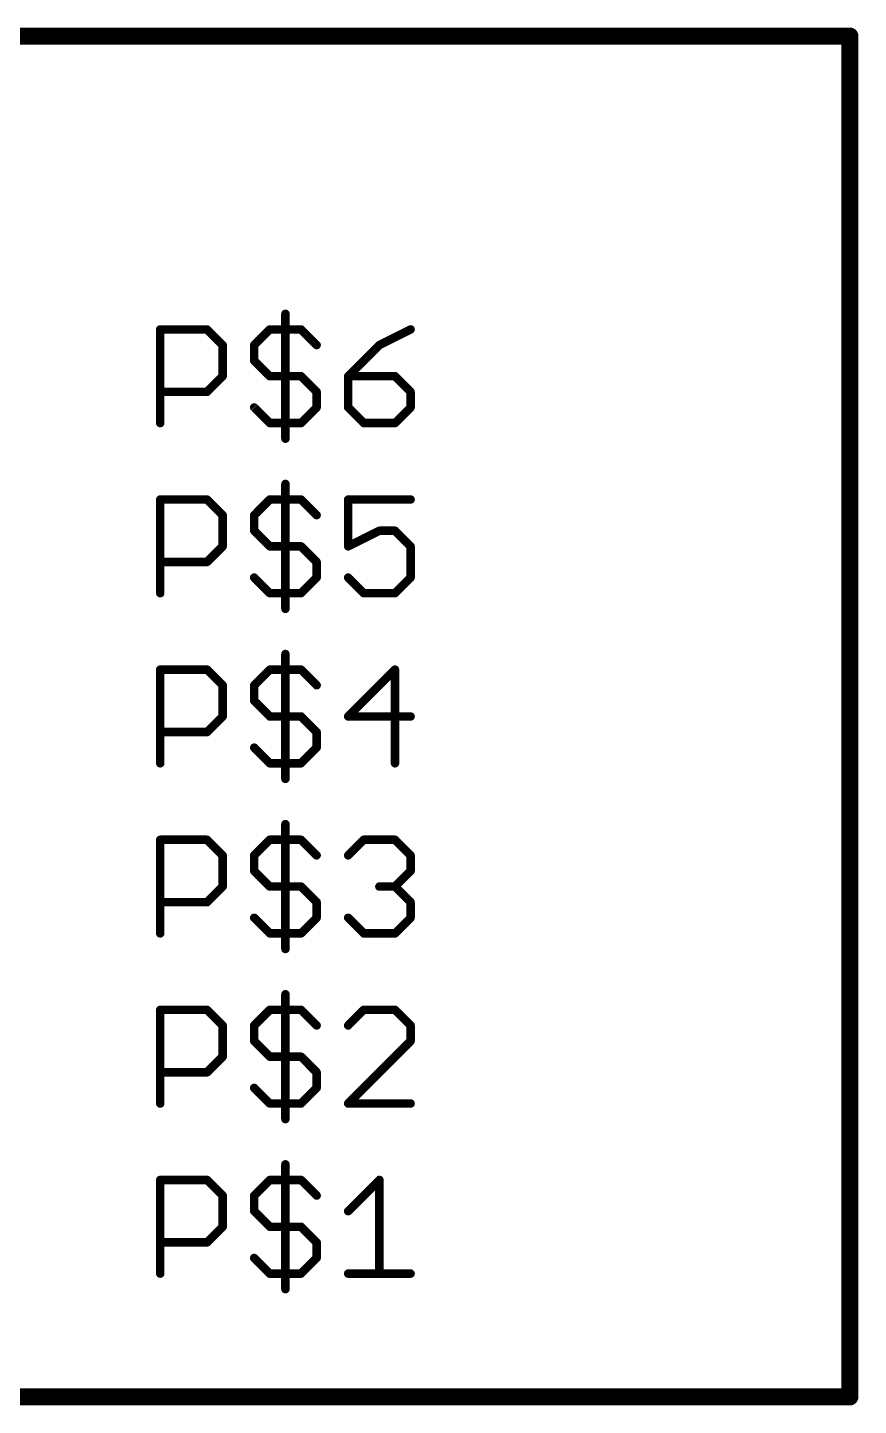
# Model space of a CAD drawing. Extents: x -31 to 132, y -51 to 79.
# Drawn here: x 15.66 to 28.07, y -10.29 to 10.29 of the extents above; entities that cross this region are included whole.
import ezdxf

# ---------------------------------------------------------------- set-up
doc = ezdxf.new("R2010")
doc.units = 0
doc.layers.add('94', color=22, linetype='CONTINUOUS')
doc.layers.add('95', color=253, linetype='CONTINUOUS')

msp = doc.modelspace()

# ---------------------------------------------------------------- linework, layer by layer
at = {"layer": '94', "const_width": 0.254}
for points in [[(15.24, 10.16), (27.94, 10.16)], [(27.94, 10.16), (27.94, -10.16)], [(27.94, -10.16), (15.24, -10.16)]]:
    msp.add_lwpolyline(points, dxfattribs=at)
at = {"layer": '94', "const_width": 0.127}
for points in [[(28.0035, 10.16, 1), (27.8765, 10.16)], [(27.94, 10.0965, 1), (27.94, 10.2235)], [(27.94, -10.2235, 1), (27.94, -10.0965)], [(27.8765, -10.16, 1), (28.0035, -10.16)]]:
    msp.add_lwpolyline(points, format="xyb", dxfattribs=at)
at = {"layer": '95', "const_width": 0.127}
for points in [[(19.5096, 6.0127), (19.5096, 4.1485)], [(17.6403, 4.3815), (17.6403, 5.7797)], [(17.6403, 5.7797), (18.3394, 5.7797)], [(18.3394, 5.7797), (18.5724, 5.5467)], [(19.0436, 5.5467), (19.2766, 5.7797)], [(19.2766, 5.7797), (19.7427, 5.7797)], [(19.7427, 5.7797), (19.9757, 5.5467)], [(21.379, 5.7797), (20.9129, 5.5467)], [(18.5724, 5.5467), (18.5724, 5.0806)], [(19.0436, 5.3136), (19.0436, 5.5467)], [(20.9129, 5.5467), (20.4469, 5.0806)], [(19.2766, 5.0806), (19.0436, 5.3136)], [(18.5724, 5.0806), (18.3394, 4.8476)], [(19.7427, 5.0806), (19.2766, 5.0806)], [(19.9757, 4.8476), (19.7427, 5.0806)], [(20.4469, 5.0806), (20.4469, 4.6145)], [(21.146, 5.0806), (20.4469, 5.0806)], [(21.379, 4.8476), (21.146, 5.0806)], [(18.3394, 4.8476), (17.6403, 4.8476)], [(19.9757, 4.6145), (19.9757, 4.8476)], [(21.379, 4.6145), (21.379, 4.8476)], [(19.0436, 4.6145), (19.2766, 4.3815)], [(19.7427, 4.3815), (19.9757, 4.6145)], [(20.4469, 4.6145), (20.6799, 4.3815)], [(21.146, 4.3815), (21.379, 4.6145)], [(19.2766, 4.3815), (19.7427, 4.3815)], [(20.6799, 4.3815), (21.146, 4.3815)], [(19.5096, 3.4727), (19.5096, 1.6085)], [(17.6403, 1.8415), (17.6403, 3.2397)], [(17.6403, 3.2397), (18.3394, 3.2397)], [(18.3394, 3.2397), (18.5724, 3.0067)], [(19.0436, 3.0067), (19.2766, 3.2397)], [(19.2766, 3.2397), (19.7427, 3.2397)], [(19.7427, 3.2397), (19.9757, 3.0067)], [(21.379, 3.2397), (20.4469, 3.2397)], [(20.4469, 3.2397), (20.4469, 2.5406)], [(18.5724, 3.0067), (18.5724, 2.5406)], [(19.0436, 2.7736), (19.0436, 3.0067)], [(19.2766, 2.5406), (19.0436, 2.7736)], [(20.4469, 2.5406), (20.9129, 2.7736)], [(20.9129, 2.7736), (21.146, 2.7736)], [(21.146, 2.7736), (21.379, 2.5406)], [(18.5724, 2.5406), (18.3394, 2.3076)], [(19.7427, 2.5406), (19.2766, 2.5406)], [(19.9757, 2.3076), (19.7427, 2.5406)], [(21.379, 2.5406), (21.379, 2.0745)], [(18.3394, 2.3076), (17.6403, 2.3076)], [(19.9757, 2.0745), (19.9757, 2.3076)], [(19.0436, 2.0745), (19.2766, 1.8415)], [(19.7427, 1.8415), (19.9757, 2.0745)], [(20.6799, 1.8415), (20.4469, 2.0745)], [(21.379, 2.0745), (21.146, 1.8415)], [(19.2766, 1.8415), (19.7427, 1.8415)], [(21.146, 1.8415), (20.6799, 1.8415)], [(19.5096, 0.9327), (19.5096, -0.9315)], [(17.6403, -0.6985), (17.6403, 0.6997)], [(17.6403, 0.6997), (18.3394, 0.6997)], [(18.3394, 0.6997), (18.5724, 0.4667)], [(19.0436, 0.4667), (19.2766, 0.6997)], [(19.2766, 0.6997), (19.7427, 0.6997)], [(19.7427, 0.6997), (19.9757, 0.4667)], [(21.146, 0.6997), (20.4469, 0.0006)], [(21.146, -0.6985), (21.146, 0.6997)], [(18.5724, 0.4667), (18.5724, 0.0006)], [(19.0436, 0.2336), (19.0436, 0.4667)], [(19.2766, 0.0006), (19.0436, 0.2336)], [(18.5724, 0.0006), (18.3394, -0.2324)], [(19.7427, 0.0006), (19.2766, 0.0006)], [(19.9757, -0.2324), (19.7427, 0.0006)], [(20.4469, 0.0006), (21.379, 0.0006)], [(18.3394, -0.2324), (17.6403, -0.2324)], [(19.9757, -0.4655), (19.9757, -0.2324)], [(19.0436, -0.4655), (19.2766, -0.6985)], [(19.7427, -0.6985), (19.9757, -0.4655)], [(19.2766, -0.6985), (19.7427, -0.6985)], [(19.5096, -1.6073), (19.5096, -3.4715)], [(17.6403, -3.2385), (17.6403, -1.8403)], [(17.6403, -1.8403), (18.3394, -1.8403)], [(18.3394, -1.8403), (18.5724, -2.0733)], [(19.0436, -2.0733), (19.2766, -1.8403)], [(19.2766, -1.8403), (19.7427, -1.8403)], [(19.7427, -1.8403), (19.9757, -2.0733)], [(20.4469, -2.0733), (20.6799, -1.8403)], [(20.6799, -1.8403), (21.146, -1.8403)], [(21.146, -1.8403), (21.379, -2.0733)], [(18.5724, -2.0733), (18.5724, -2.5394)], [(19.0436, -2.3064), (19.0436, -2.0733)], [(21.379, -2.0733), (21.379, -2.3064)], [(19.2766, -2.5394), (19.0436, -2.3064)], [(21.379, -2.3064), (21.146, -2.5394)], [(18.5724, -2.5394), (18.3394, -2.7724)], [(19.7427, -2.5394), (19.2766, -2.5394)], [(19.9757, -2.7724), (19.7427, -2.5394)], [(21.146, -2.5394), (20.9129, -2.5394)], [(21.146, -2.5394), (21.379, -2.7724)], [(18.3394, -2.7724), (17.6403, -2.7724)], [(19.9757, -3.0055), (19.9757, -2.7724)], [(21.379, -2.7724), (21.379, -3.0055)], [(19.0436, -3.0055), (19.2766, -3.2385)], [(19.7427, -3.2385), (19.9757, -3.0055)], [(20.6799, -3.2385), (20.4469, -3.0055)], [(21.379, -3.0055), (21.146, -3.2385)], [(19.2766, -3.2385), (19.7427, -3.2385)], [(21.146, -3.2385), (20.6799, -3.2385)], [(19.5096, -4.1473), (19.5096, -6.0115)], [(17.6403, -5.7785), (17.6403, -4.3803)], [(17.6403, -4.3803), (18.3394, -4.3803)], [(18.3394, -4.3803), (18.5724, -4.6133)], [(19.0436, -4.6133), (19.2766, -4.3803)], [(19.2766, -4.3803), (19.7427, -4.3803)], [(19.7427, -4.3803), (19.9757, -4.6133)], [(20.6799, -4.3803), (20.4469, -4.6133)], [(21.146, -4.3803), (20.6799, -4.3803)], [(21.379, -4.6133), (21.146, -4.3803)], [(18.5724, -4.6133), (18.5724, -5.0794)], [(19.0436, -4.8464), (19.0436, -4.6133)], [(21.379, -4.8464), (21.379, -4.6133)], [(19.2766, -5.0794), (19.0436, -4.8464)], [(20.4469, -5.7785), (21.379, -4.8464)], [(18.5724, -5.0794), (18.3394, -5.3124)], [(19.7427, -5.0794), (19.2766, -5.0794)], [(19.9757, -5.3124), (19.7427, -5.0794)], [(18.3394, -5.3124), (17.6403, -5.3124)], [(19.9757, -5.5455), (19.9757, -5.3124)], [(19.0436, -5.5455), (19.2766, -5.7785)], [(19.7427, -5.7785), (19.9757, -5.5455)], [(19.2766, -5.7785), (19.7427, -5.7785)], [(21.379, -5.7785), (20.4469, -5.7785)], [(19.5096, -6.6873), (19.5096, -8.5515)], [(17.6403, -8.3185), (17.6403, -6.9203)], [(17.6403, -6.9203), (18.3394, -6.9203)], [(18.3394, -6.9203), (18.5724, -7.1533)], [(19.0436, -7.1533), (19.2766, -6.9203)], [(19.2766, -6.9203), (19.7427, -6.9203)], [(19.7427, -6.9203), (19.9757, -7.1533)], [(20.4469, -7.3864), (20.9129, -6.9203)], [(20.9129, -6.9203), (20.9129, -8.3185)], [(18.5724, -7.1533), (18.5724, -7.6194)], [(19.0436, -7.3864), (19.0436, -7.1533)], [(19.2766, -7.6194), (19.0436, -7.3864)], [(18.5724, -7.6194), (18.3394, -7.8524)], [(19.7427, -7.6194), (19.2766, -7.6194)], [(19.9757, -7.8524), (19.7427, -7.6194)], [(18.3394, -7.8524), (17.6403, -7.8524)], [(19.9757, -8.0855), (19.9757, -7.8524)], [(19.0436, -8.0855), (19.2766, -8.3185)], [(19.7427, -8.3185), (19.9757, -8.0855)], [(19.2766, -8.3185), (19.7427, -8.3185)], [(20.4469, -8.3185), (21.379, -8.3185)]]:
    msp.add_lwpolyline(points, dxfattribs=at)
at = {"layer": '95', "const_width": 0.0635}
for points in [[(19.5414, 6.0127, 1), (19.4779, 6.0127)], [(17.6403, 5.8114, 1), (17.6403, 5.7479)], [(17.672, 5.7797, 1), (17.6086, 5.7797)], [(18.3618, 5.8021, 1), (18.3169, 5.7572)], [(18.3394, 5.7479, 1), (18.3394, 5.8114)], [(19.2766, 5.8114, 1), (19.2766, 5.7479)], [(19.2991, 5.7572, 1), (19.2542, 5.8021)], [(19.7651, 5.8021, 1), (19.7202, 5.7572)], [(19.7427, 5.7479, 1), (19.7427, 5.8114)], [(21.3932, 5.7513, 1), (21.3648, 5.8081)], [(18.6042, 5.5467, 1), (18.5407, 5.5467)], [(18.55, 5.5242, 1), (18.5949, 5.5691)], [(19.0753, 5.5467, 1), (19.0118, 5.5467)], [(19.0211, 5.5691, 1), (19.066, 5.5242)], [(19.9533, 5.5242, 1), (19.9982, 5.5691)], [(20.8987, 5.5751, 1), (20.9271, 5.5183)], [(20.9354, 5.5242, 1), (20.8905, 5.5691)], [(19.066, 5.3361, 1), (19.0211, 5.2912)], [(18.5949, 5.0581, 1), (18.55, 5.103)], [(19.0118, 5.3136, 1), (19.0753, 5.3136)], [(19.2766, 5.1123, 1), (19.2766, 5.0488)], [(19.7651, 5.103, 1), (19.7202, 5.0581)], [(19.7427, 5.0488, 1), (19.7427, 5.1123)], [(20.4786, 5.0806, 1), (20.4151, 5.0806)], [(20.4469, 5.1123, 1), (20.4469, 5.0488)], [(21.1684, 5.103, 1), (21.1235, 5.0581)], [(21.146, 5.0488, 1), (21.146, 5.1123)], [(18.5407, 5.0806, 1), (18.6042, 5.0806)], [(19.2542, 5.0581, 1), (19.2991, 5.103)], [(20.4244, 5.103, 1), (20.4693, 5.0581)], [(17.6403, 4.8793, 1), (17.6403, 4.8158)], [(18.3169, 4.87, 1), (18.3618, 4.8251)], [(18.3394, 4.8158, 1), (18.3394, 4.8793)], [(20.0075, 4.8476, 1), (19.944, 4.8476)], [(19.9533, 4.8251, 1), (19.9982, 4.87)], [(21.4107, 4.8476, 1), (21.3472, 4.8476)], [(21.3565, 4.8251, 1), (21.4014, 4.87)], [(19.066, 4.637, 1), (19.0211, 4.5921)], [(19.944, 4.6145, 1), (20.0075, 4.6145)], [(19.9982, 4.5921, 1), (19.9533, 4.637)], [(20.4151, 4.6145, 1), (20.4786, 4.6145)], [(20.4693, 4.637, 1), (20.4244, 4.5921)], [(21.3472, 4.6145, 1), (21.4107, 4.6145)], [(21.4014, 4.5921, 1), (21.3565, 4.637)], [(17.6086, 4.3815, 1), (17.672, 4.3815)], [(19.2766, 4.4132, 1), (19.2766, 4.3498)], [(19.2542, 4.359, 1), (19.2991, 4.404)], [(19.7202, 4.404, 1), (19.7651, 4.359)], [(19.7427, 4.3498, 1), (19.7427, 4.4132)], [(20.6799, 4.4132, 1), (20.6799, 4.3498)], [(20.6574, 4.359, 1), (20.7023, 4.404)], [(21.1235, 4.404, 1), (21.1684, 4.359)], [(21.146, 4.3498, 1), (21.146, 4.4132)], [(19.4779, 4.1485, 1), (19.5414, 4.1485)], [(19.5414, 3.4727, 1), (19.4779, 3.4727)], [(17.6403, 3.2714, 1), (17.6403, 3.2079)], [(17.672, 3.2397, 1), (17.6086, 3.2397)], [(18.3618, 3.2621, 1), (18.3169, 3.2172)], [(18.3394, 3.2079, 1), (18.3394, 3.2714)], [(19.2766, 3.2714, 1), (19.2766, 3.2079)], [(19.2991, 3.2172, 1), (19.2542, 3.2621)], [(19.7651, 3.2621, 1), (19.7202, 3.2172)], [(19.7427, 3.2079, 1), (19.7427, 3.2714)], [(20.4786, 3.2397, 1), (20.4151, 3.2397)], [(20.4469, 3.2714, 1), (20.4469, 3.2079)], [(21.379, 3.2079, 1), (21.379, 3.2714)], [(18.6042, 3.0067, 1), (18.5407, 3.0067)], [(18.55, 2.9842, 1), (18.5949, 3.0291)], [(19.0753, 3.0067, 1), (19.0118, 3.0067)], [(19.0211, 3.0291, 1), (19.066, 2.9842)], [(19.9533, 2.9842, 1), (19.9982, 3.0291)], [(19.066, 2.7961, 1), (19.0211, 2.7512)], [(19.0118, 2.7736, 1), (19.0753, 2.7736)], [(20.9129, 2.8054, 1), (20.9129, 2.7419)], [(20.9271, 2.7452, 1), (20.8987, 2.802)], [(21.1684, 2.7961, 1), (21.1235, 2.7512)], [(21.146, 2.7419, 1), (21.146, 2.8054)], [(18.5407, 2.5406, 1), (18.6042, 2.5406)], [(18.5949, 2.5181, 1), (18.55, 2.563)], [(19.2766, 2.5723, 1), (19.2766, 2.5088)], [(19.2542, 2.5181, 1), (19.2991, 2.563)], [(19.7651, 2.563, 1), (19.7202, 2.5181)], [(19.7427, 2.5088, 1), (19.7427, 2.5723)], [(20.4151, 2.5406, 1), (20.4786, 2.5406)], [(20.4327, 2.569, 1), (20.4611, 2.5122)], [(21.4107, 2.5406, 1), (21.3472, 2.5406)], [(21.3565, 2.5181, 1), (21.4014, 2.563)], [(17.6403, 2.3393, 1), (17.6403, 2.2758)], [(18.3169, 2.33, 1), (18.3618, 2.2851)], [(18.3394, 2.2758, 1), (18.3394, 2.3393)], [(20.0075, 2.3076, 1), (19.944, 2.3076)], [(19.9533, 2.2851, 1), (19.9982, 2.33)], [(19.066, 2.097, 1), (19.0211, 2.0521)], [(19.944, 2.0745, 1), (20.0075, 2.0745)], [(19.9982, 2.0521, 1), (19.9533, 2.097)], [(20.4693, 2.097, 1), (20.4244, 2.0521)], [(21.3472, 2.0745, 1), (21.4107, 2.0745)], [(21.4014, 2.0521, 1), (21.3565, 2.097)], [(17.6086, 1.8415, 1), (17.672, 1.8415)], [(19.2766, 1.8733, 1), (19.2766, 1.8098)], [(19.2542, 1.819, 1), (19.2991, 1.864)], [(19.7202, 1.864, 1), (19.7651, 1.819)], [(19.7427, 1.8098, 1), (19.7427, 1.8733)], [(20.6799, 1.8733, 1), (20.6799, 1.8098)], [(20.6574, 1.819, 1), (20.7023, 1.864)], [(21.1235, 1.864, 1), (21.1684, 1.819)], [(21.146, 1.8098, 1), (21.146, 1.8733)], [(19.4779, 1.6085, 1), (19.5414, 1.6085)], [(19.5414, 0.9327, 1), (19.4779, 0.9327)], [(17.6403, 0.7314, 1), (17.6403, 0.6679)], [(17.672, 0.6997, 1), (17.6086, 0.6997)], [(18.3618, 0.7221, 1), (18.3169, 0.6772)], [(18.3394, 0.6679, 1), (18.3394, 0.7314)], [(19.2766, 0.7314, 1), (19.2766, 0.6679)], [(19.2991, 0.6772, 1), (19.2542, 0.7221)], [(19.7651, 0.7221, 1), (19.7202, 0.6772)], [(19.7427, 0.6679, 1), (19.7427, 0.7314)], [(21.1777, 0.6997, 1), (21.1142, 0.6997)], [(21.1684, 0.6772, 1), (21.1235, 0.7221)], [(18.6042, 0.4667, 1), (18.5407, 0.4667)], [(18.55, 0.4442, 1), (18.5949, 0.4891)], [(19.0753, 0.4667, 1), (19.0118, 0.4667)], [(19.0211, 0.4891, 1), (19.066, 0.4442)], [(19.9533, 0.4442, 1), (19.9982, 0.4891)], [(19.066, 0.2561, 1), (19.0211, 0.2112)], [(19.0118, 0.2336, 1), (19.0753, 0.2336)], [(18.5407, 0.0006, 1), (18.6042, 0.0006)], [(18.5949, -0.0219, 1), (18.55, 0.023)], [(19.2766, 0.0323, 1), (19.2766, -0.0312)], [(19.2542, -0.0219, 1), (19.2991, 0.023)], [(19.7651, 0.023, 1), (19.7202, -0.0219)], [(19.7427, -0.0312, 1), (19.7427, 0.0323)], [(20.4469, 0.0323, 1), (20.4469, -0.0312)], [(20.4244, 0.023, 1), (20.4693, -0.0219)], [(21.379, -0.0312, 1), (21.379, 0.0323)], [(17.6403, -0.2007, 1), (17.6403, -0.2642)], [(18.3169, -0.21, 1), (18.3618, -0.2549)], [(18.3394, -0.2642, 1), (18.3394, -0.2007)], [(20.0075, -0.2324, 1), (19.944, -0.2324)], [(19.9533, -0.2549, 1), (19.9982, -0.21)], [(19.066, -0.443, 1), (19.0211, -0.4879)], [(19.9982, -0.4879, 1), (19.9533, -0.443)], [(19.944, -0.4655, 1), (20.0075, -0.4655)], [(17.6086, -0.6985, 1), (17.672, -0.6985)], [(19.2766, -0.6667, 1), (19.2766, -0.7303)], [(19.2542, -0.721, 1), (19.2991, -0.676)], [(19.7202, -0.676, 1), (19.7651, -0.721)], [(19.7427, -0.7303, 1), (19.7427, -0.6667)], [(21.1142, -0.6985, 1), (21.1777, -0.6985)], [(19.4779, -0.9315, 1), (19.5414, -0.9315)], [(19.5414, -1.6073, 1), (19.4779, -1.6073)], [(17.6403, -1.8086, 1), (17.6403, -1.8721)], [(17.672, -1.8403, 1), (17.6086, -1.8403)], [(18.3618, -1.8179, 1), (18.3169, -1.8628)], [(18.3394, -1.8721, 1), (18.3394, -1.8086)], [(19.2766, -1.8086, 1), (19.2766, -1.8721)], [(19.2991, -1.8628, 1), (19.2542, -1.8179)], [(19.7651, -1.8179, 1), (19.7202, -1.8628)], [(19.7427, -1.8721, 1), (19.7427, -1.8086)], [(20.6799, -1.8086, 1), (20.6799, -1.8721)], [(20.7023, -1.8628, 1), (20.6574, -1.8179)], [(21.1684, -1.8179, 1), (21.1235, -1.8628)], [(21.146, -1.8721, 1), (21.146, -1.8086)], [(18.6042, -2.0733, 1), (18.5407, -2.0733)], [(18.55, -2.0958, 1), (18.5949, -2.0509)], [(19.0753, -2.0733, 1), (19.0118, -2.0733)], [(19.0211, -2.0509, 1), (19.066, -2.0958)], [(19.9533, -2.0958, 1), (19.9982, -2.0509)], [(20.4244, -2.0509, 1), (20.4693, -2.0958)], [(21.4107, -2.0733, 1), (21.3472, -2.0733)], [(21.3565, -2.0958, 1), (21.4014, -2.0509)], [(19.066, -2.2839, 1), (19.0211, -2.3288)], [(21.4014, -2.3288, 1), (21.3565, -2.2839)], [(19.0118, -2.3064, 1), (19.0753, -2.3064)], [(21.3472, -2.3064, 1), (21.4107, -2.3064)], [(18.5407, -2.5394, 1), (18.6042, -2.5394)], [(18.5949, -2.5619, 1), (18.55, -2.517)], [(19.2766, -2.5077, 1), (19.2766, -2.5712)], [(19.2542, -2.5619, 1), (19.2991, -2.517)], [(19.7651, -2.517, 1), (19.7202, -2.5619)], [(19.7427, -2.5712, 1), (19.7427, -2.5077)], [(20.9129, -2.5077, 1), (20.9129, -2.5712)], [(21.1684, -2.517, 1), (21.1235, -2.5619)], [(21.1235, -2.517, 1), (21.1684, -2.5619)], [(21.146, -2.5712, 1), (21.146, -2.5077)], [(17.6403, -2.7407, 1), (17.6403, -2.8042)], [(18.3169, -2.75, 1), (18.3618, -2.7949)], [(18.3394, -2.8042, 1), (18.3394, -2.7407)], [(20.0075, -2.7724, 1), (19.944, -2.7724)], [(19.9533, -2.7949, 1), (19.9982, -2.75)], [(21.4107, -2.7724, 1), (21.3472, -2.7724)], [(21.3565, -2.7949, 1), (21.4014, -2.75)], [(19.066, -2.983, 1), (19.0211, -3.0279)], [(19.944, -3.0055, 1), (20.0075, -3.0055)], [(19.9982, -3.0279, 1), (19.9533, -2.983)], [(20.4693, -2.983, 1), (20.4244, -3.0279)], [(21.3472, -3.0055, 1), (21.4107, -3.0055)], [(21.4014, -3.0279, 1), (21.3565, -2.983)], [(17.6086, -3.2385, 1), (17.672, -3.2385)], [(19.2766, -3.2067, 1), (19.2766, -3.2703)], [(19.2542, -3.261, 1), (19.2991, -3.216)], [(19.7202, -3.216, 1), (19.7651, -3.261)], [(19.7427, -3.2703, 1), (19.7427, -3.2067)], [(20.6799, -3.2067, 1), (20.6799, -3.2703)], [(20.6574, -3.261, 1), (20.7023, -3.216)], [(21.1235, -3.216, 1), (21.1684, -3.261)], [(21.146, -3.2703, 1), (21.146, -3.2067)], [(19.4779, -3.4715, 1), (19.5414, -3.4715)], [(19.5414, -4.1473, 1), (19.4779, -4.1473)], [(17.6403, -4.3486, 1), (17.6403, -4.4121)], [(17.672, -4.3803, 1), (17.6086, -4.3803)], [(18.3618, -4.3579, 1), (18.3169, -4.4028)], [(18.3394, -4.4121, 1), (18.3394, -4.3486)], [(19.2766, -4.3486, 1), (19.2766, -4.4121)], [(19.2991, -4.4028, 1), (19.2542, -4.3579)], [(19.7651, -4.3579, 1), (19.7202, -4.4028)], [(19.7427, -4.4121, 1), (19.7427, -4.3486)], [(20.6799, -4.3486, 1), (20.6799, -4.4121)], [(20.7023, -4.4028, 1), (20.6574, -4.3579)], [(21.1684, -4.3579, 1), (21.1235, -4.4028)], [(21.146, -4.4121, 1), (21.146, -4.3486)], [(18.6042, -4.6133, 1), (18.5407, -4.6133)], [(18.55, -4.6358, 1), (18.5949, -4.5909)], [(19.0753, -4.6133, 1), (19.0118, -4.6133)], [(19.0211, -4.5909, 1), (19.066, -4.6358)], [(19.9533, -4.6358, 1), (19.9982, -4.5909)], [(20.4244, -4.5909, 1), (20.4693, -4.6358)], [(21.4107, -4.6133, 1), (21.3472, -4.6133)], [(21.3565, -4.6358, 1), (21.4014, -4.5909)], [(19.066, -4.8239, 1), (19.0211, -4.8688)], [(19.0118, -4.8464, 1), (19.0753, -4.8464)], [(21.3472, -4.8464, 1), (21.4107, -4.8464)], [(21.4014, -4.8688, 1), (21.3565, -4.8239)], [(18.5407, -5.0794, 1), (18.6042, -5.0794)], [(18.5949, -5.1019, 1), (18.55, -5.057)], [(19.2766, -5.0477, 1), (19.2766, -5.1112)], [(19.2542, -5.1019, 1), (19.2991, -5.057)], [(19.7651, -5.057, 1), (19.7202, -5.1019)], [(19.7427, -5.1112, 1), (19.7427, -5.0477)], [(17.6403, -5.2807, 1), (17.6403, -5.3442)], [(18.3169, -5.29, 1), (18.3618, -5.3349)], [(18.3394, -5.3442, 1), (18.3394, -5.2807)], [(20.0075, -5.3124, 1), (19.944, -5.3124)], [(19.9533, -5.3349, 1), (19.9982, -5.29)], [(19.066, -5.523, 1), (19.0211, -5.5679)], [(19.944, -5.5455, 1), (20.0075, -5.5455)], [(19.9982, -5.5679, 1), (19.9533, -5.523)], [(17.6086, -5.7785, 1), (17.672, -5.7785)], [(19.2766, -5.7468, 1), (19.2766, -5.8102)], [(19.2542, -5.801, 1), (19.2991, -5.756)], [(19.7202, -5.756, 1), (19.7651, -5.801)], [(19.7427, -5.8102, 1), (19.7427, -5.7468)], [(20.4244, -5.756, 1), (20.4693, -5.801)], [(20.4469, -5.7468, 1), (20.4469, -5.8102)], [(21.379, -5.8102, 1), (21.379, -5.7468)], [(19.4779, -6.0115, 1), (19.5414, -6.0115)], [(19.5414, -6.6873, 1), (19.4779, -6.6873)], [(17.6403, -6.8886, 1), (17.6403, -6.9521)], [(17.672, -6.9203, 1), (17.6086, -6.9203)], [(18.3618, -6.8979, 1), (18.3169, -6.9428)], [(18.3394, -6.9521, 1), (18.3394, -6.8886)], [(19.2766, -6.8886, 1), (19.2766, -6.9521)], [(19.2991, -6.9428, 1), (19.2542, -6.8979)], [(19.7651, -6.8979, 1), (19.7202, -6.9428)], [(19.7427, -6.9521, 1), (19.7427, -6.8886)], [(20.9447, -6.9203, 1), (20.8812, -6.9203)], [(20.9354, -6.9428, 1), (20.8905, -6.8979)], [(18.6042, -7.1533, 1), (18.5407, -7.1533)], [(18.55, -7.1758, 1), (18.5949, -7.1309)], [(19.0753, -7.1533, 1), (19.0118, -7.1533)], [(19.0211, -7.1309, 1), (19.066, -7.1758)], [(19.9533, -7.1758, 1), (19.9982, -7.1309)], [(19.066, -7.3639, 1), (19.0211, -7.4088)], [(19.0118, -7.3864, 1), (19.0753, -7.3864)], [(20.4244, -7.3639, 1), (20.4693, -7.4088)], [(18.5407, -7.6194, 1), (18.6042, -7.6194)], [(18.5949, -7.6419, 1), (18.55, -7.597)], [(19.2766, -7.5877, 1), (19.2766, -7.6512)], [(19.2542, -7.6419, 1), (19.2991, -7.597)], [(19.7651, -7.597, 1), (19.7202, -7.6419)], [(19.7427, -7.6512, 1), (19.7427, -7.5877)], [(17.6403, -7.8207, 1), (17.6403, -7.8842)], [(18.3169, -7.83, 1), (18.3618, -7.8749)], [(18.3394, -7.8842, 1), (18.3394, -7.8207)], [(20.0075, -7.8524, 1), (19.944, -7.8524)], [(19.9533, -7.8749, 1), (19.9982, -7.83)], [(19.066, -8.063, 1), (19.0211, -8.1079)], [(19.9982, -8.1079, 1), (19.9533, -8.063)], [(19.944, -8.0855, 1), (20.0075, -8.0855)], [(17.6086, -8.3185, 1), (17.672, -8.3185)], [(19.2766, -8.2867, 1), (19.2766, -8.3503)], [(19.2542, -8.341, 1), (19.2991, -8.296)], [(19.7202, -8.296, 1), (19.7651, -8.341)], [(19.7427, -8.3503, 1), (19.7427, -8.2867)], [(20.4469, -8.2867, 1), (20.4469, -8.3503)], [(20.8812, -8.3185, 1), (20.9447, -8.3185)], [(21.379, -8.3503, 1), (21.379, -8.2867)], [(19.4779, -8.5515, 1), (19.5414, -8.5515)]]:
    msp.add_lwpolyline(points, format="xyb", dxfattribs=at)

doc.saveas('drawing.dxf')
